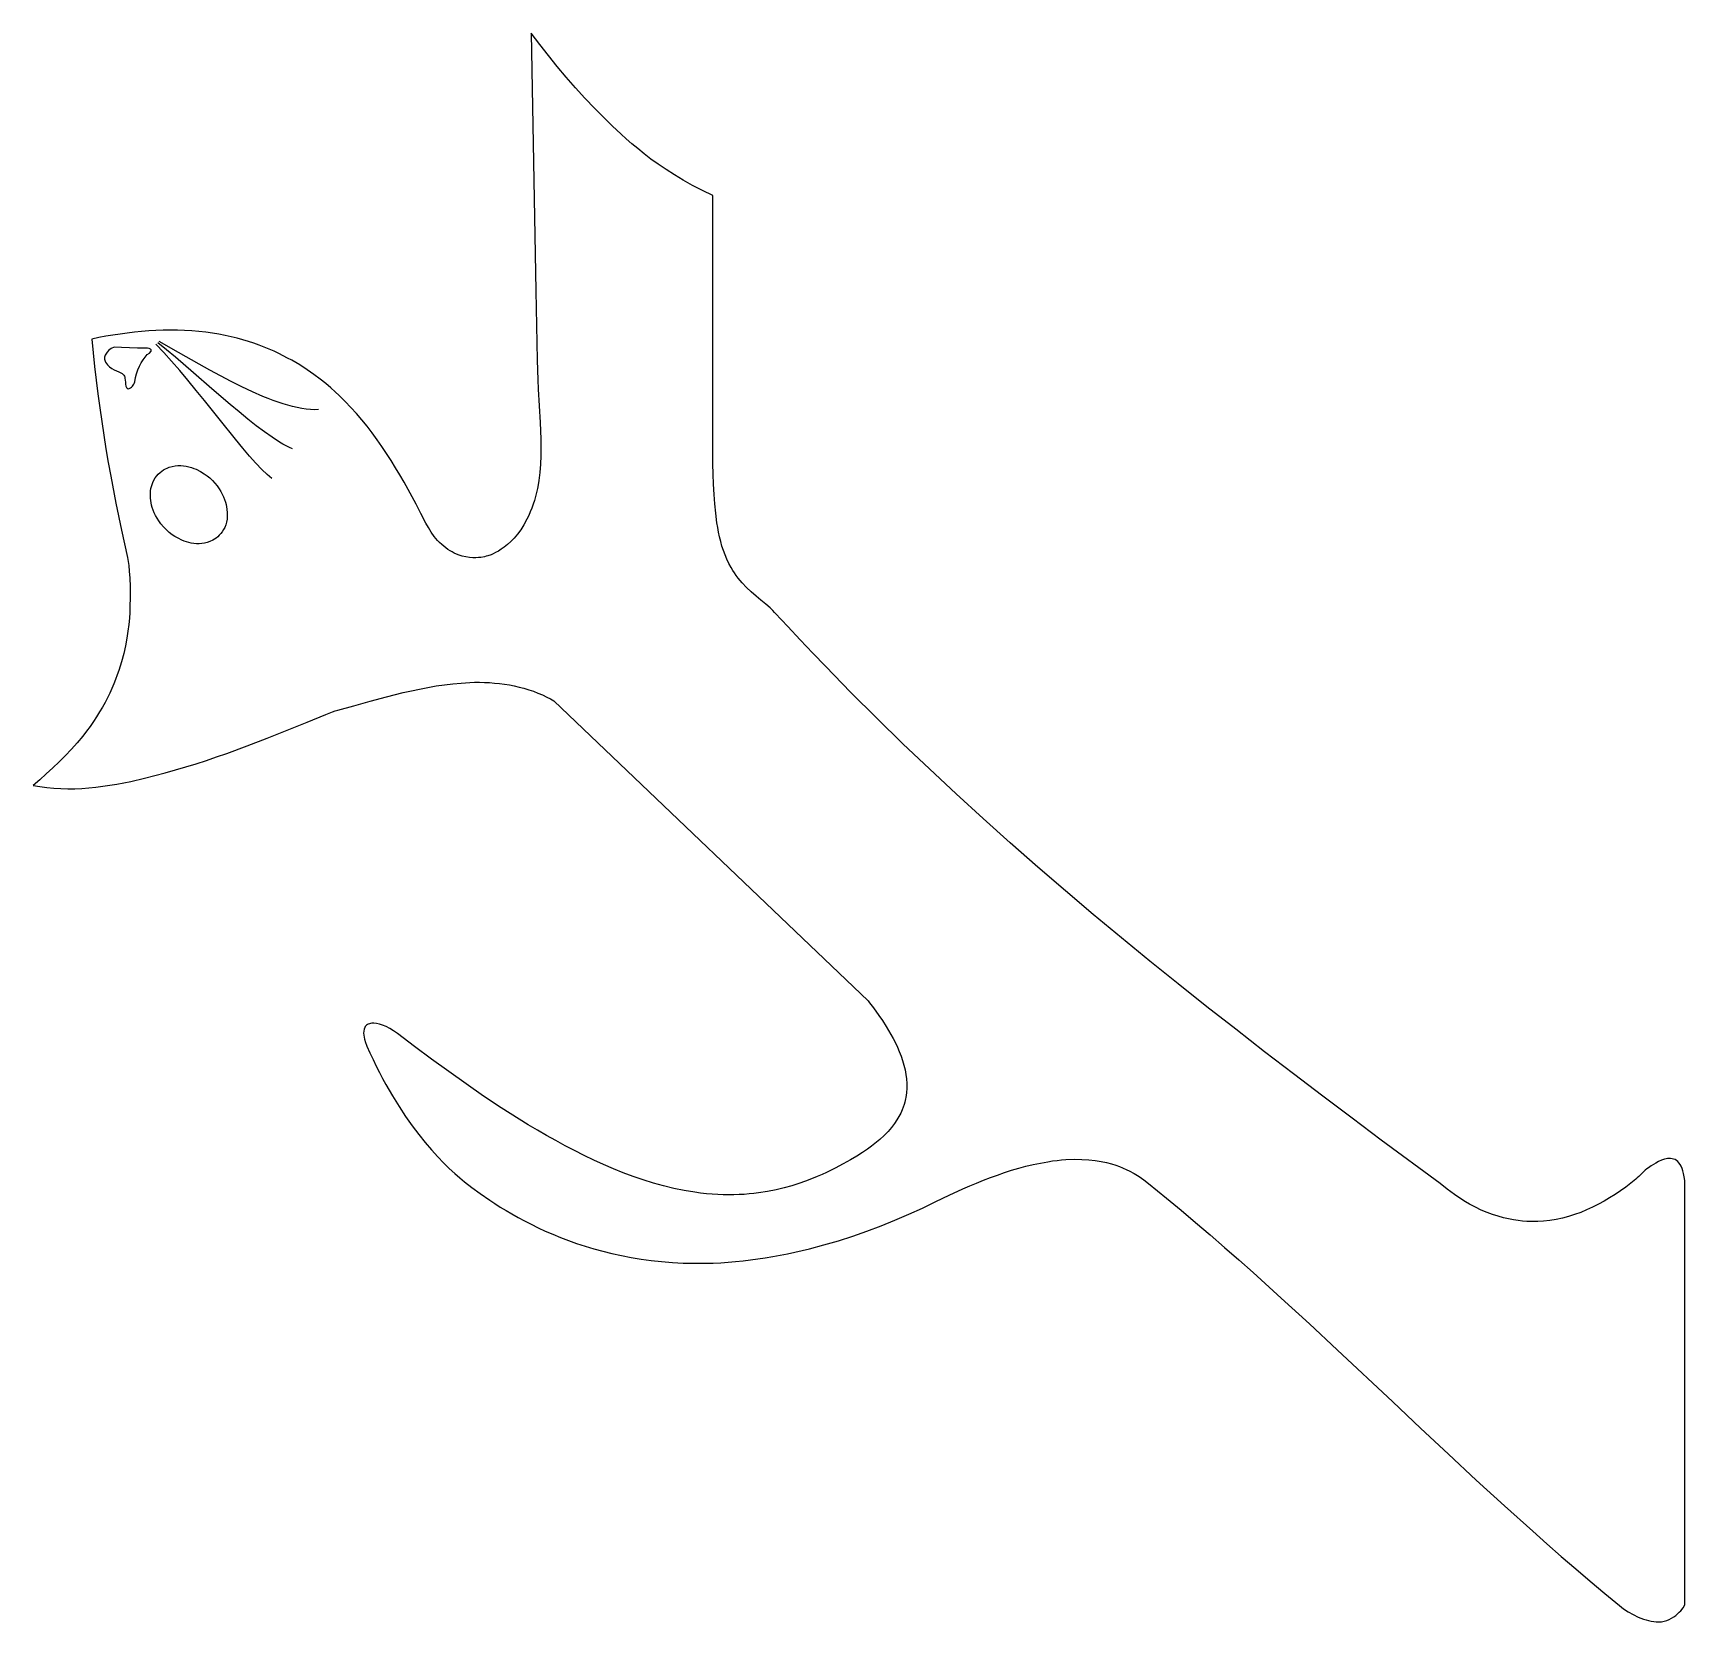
# Model space of a CAD drawing. Extents: x 0.65 to 5.34, y 0.32 to 4.84.
import ezdxf

# ---------------------------------------------------------------- set-up
doc = ezdxf.new("R2010")
doc.units = 0
doc.layers.add('CATS', color=18, linetype='CONTINUOUS')

msp = doc.modelspace()

# ---------------------------------------------------------------- linework, layer by layer
at = {"layer": 'CATS'}
for points in [[(2.5816, 4.3745), (2.5519, 4.3886), (2.5238, 4.4031), (2.4973, 4.4179), (2.4722, 4.4329), (2.4486, 4.448), (2.4264, 4.4631), (2.4056, 4.4781), (2.3862, 4.4929), (2.3681, 4.5075), (2.3512, 4.5216), (2.3356, 4.5353), (2.3213, 4.5484), (2.2959, 4.5726), (2.275, 4.5932), (2.2462, 4.622), (2.2183, 4.6511), (2.1913, 4.6807), (2.1651, 4.7106), (2.1395, 4.7411), (2.1145, 4.772), (2.09, 4.8036), (2.0659, 4.8358), (2.0792, 4.1041), (2.083, 3.9071), (2.0843, 3.8514), (2.0852, 3.8245), (2.0881, 3.7777), (2.091, 3.7303), (2.0922, 3.7064), (2.0929, 3.6825), (2.0932, 3.6587), (2.0929, 3.6349), (2.0919, 3.6113), (2.09, 3.588), (2.0871, 3.5649), (2.0852, 3.5534), (2.0831, 3.5421), (2.0806, 3.5308), (2.0778, 3.5197), (2.0747, 3.5086), (2.0712, 3.4977), (2.0674, 3.4869), (2.0631, 3.4762), (2.0585, 3.4657), (2.0535, 3.4553), (2.0448, 3.4396), (2.0358, 3.4255), (2.0265, 3.4129), (2.0171, 3.4018), (2.0077, 3.392), (1.9984, 3.3835), (1.9893, 3.3762), (1.9806, 3.37), (1.9724, 3.3649), (1.9647, 3.3606), (1.9577, 3.3572), (1.9516, 3.3546), (1.9423, 3.3513), (1.9377, 3.35), (1.933, 3.3488), (1.9229, 3.347), (1.9162, 3.3462), (1.9084, 3.3458), (1.8997, 3.3459), (1.8903, 3.3466), (1.8801, 3.3482), (1.8694, 3.3507), (1.8583, 3.3544), (1.8469, 3.3593), (1.841, 3.3623), (1.8352, 3.3657), (1.8293, 3.3695), (1.8234, 3.3737), (1.8174, 3.3784), (1.8116, 3.3835), (1.8057, 3.3891), (1.7999, 3.3952), (1.7903, 3.4067), (1.7816, 3.4188), (1.7736, 3.4315), (1.7662, 3.4446), (1.7523, 3.4715), (1.7387, 3.4983), (1.7163, 3.54), (1.7047, 3.5607), (1.6928, 3.5813), (1.6806, 3.6017), (1.6681, 3.622), (1.6552, 3.642), (1.642, 3.6617), (1.6284, 3.6812), (1.6144, 3.7003), (1.5999, 3.7191), (1.585, 3.7375), (1.5697, 3.7554), (1.5538, 3.7729), (1.5375, 3.7899), (1.5206, 3.8064), (1.5094, 3.8168), (1.4966, 3.8283), (1.4822, 3.8404), (1.4662, 3.8532), (1.4486, 3.8664), (1.4293, 3.8798), (1.4084, 3.8933), (1.3858, 3.9066), (1.3739, 3.9131), (1.3615, 3.9196), (1.3487, 3.9259), (1.3355, 3.9321), (1.3218, 3.9381), (1.3077, 3.9439), (1.2932, 3.9494), (1.2782, 3.9548), (1.2628, 3.9598), (1.2469, 3.9646), (1.2306, 3.9691), (1.2138, 3.9733), (1.1966, 3.977), (1.1789, 3.9805), (1.1607, 3.9835), (1.1421, 3.986), (1.122, 3.9883), (1.1018, 3.99), (1.0815, 3.9912), (1.0612, 3.9919), (1.0408, 3.9921), (1.0204, 3.9918), (1.0001, 3.9911), (0.9797, 3.9899), (0.9593, 3.9883), (0.939, 3.9863), (0.9187, 3.984), (0.8985, 3.9812), (0.8783, 3.9782), (0.8582, 3.9747), (0.8382, 3.971), (0.8184, 3.967), (0.8221, 3.9279), (0.8262, 3.8888), (0.8307, 3.8498), (0.8355, 3.8109), (0.8408, 3.7719), (0.8463, 3.733), (0.8523, 3.6942), (0.8585, 3.6554), (0.8651, 3.6166), (0.872, 3.578), (0.8866, 3.5007), (0.9024, 3.4238), (0.9192, 3.347), (0.9213, 3.3355), (0.9229, 3.3237), (0.9246, 3.3079), (0.9261, 3.288), (0.9271, 3.2641), (0.9273, 3.2362), (0.9265, 3.2043), (0.9258, 3.1901), (0.9248, 3.1742), (0.9232, 3.1568), (0.9209, 3.1379), (0.9178, 3.1177), (0.9139, 3.0963), (0.9088, 3.0738), (0.9025, 3.0502), (0.8949, 3.0258), (0.8906, 3.0133), (0.8858, 3.0007), (0.8807, 2.9878), (0.8751, 2.9748), (0.8691, 2.9617), (0.8626, 2.9484), (0.8557, 2.9351), (0.8483, 2.9216), (0.8404, 2.9081), (0.8319, 2.8945), (0.8229, 2.8808), (0.8134, 2.8671), (0.8033, 2.8534), (0.7925, 2.8397), (0.7767, 2.8205), (0.7601, 2.802), (0.743, 2.7839), (0.7255, 2.7662), (0.7074, 2.749), (0.689, 2.7322), (0.6703, 2.7157), (0.6514, 2.6996), (0.6708, 2.696), (0.6904, 2.6933), (0.7102, 2.6914), (0.73, 2.6903), (0.7499, 2.6899), (0.7698, 2.6901), (0.7898, 2.691), (0.8098, 2.6925), (0.8297, 2.6945), (0.8497, 2.697), (0.8696, 2.7), (0.8894, 2.7033), (0.9092, 2.707), (0.9288, 2.711), (0.9676, 2.7198), (0.9973, 2.7272), (1.0268, 2.735), (1.0562, 2.7433), (1.0854, 2.752), (1.1146, 2.7611), (1.1436, 2.7706), (1.1726, 2.7804), (1.2014, 2.7905), (1.2589, 2.8116), (1.316, 2.8335), (1.3729, 2.856), (1.4295, 2.879), (1.4823, 2.9008), (1.5016, 2.9083), (1.5095, 2.9111), (1.5162, 2.9132), (1.5625, 2.9259), (1.6088, 2.9388), (1.6553, 2.9512), (1.702, 2.9629), (1.7254, 2.9682), (1.7489, 2.9732), (1.7724, 2.9778), (1.796, 2.9818), (1.8196, 2.9853), (1.8434, 2.9881), (1.8672, 2.9903), (1.891, 2.9917), (1.905, 2.9922), (1.9191, 2.9922), (1.9332, 2.992), (1.9473, 2.9913), (1.9615, 2.9903), (1.9756, 2.9888), (1.9897, 2.987), (2.0037, 2.9847), (2.0176, 2.982), (2.0314, 2.9789), (2.045, 2.9753), (2.0585, 2.9713), (2.0718, 2.9668), (2.0849, 2.9618), (2.0978, 2.9563), (2.1104, 2.9502), (2.1203, 2.9454), (2.1251, 2.9428), (2.1297, 2.9398), (3.0218, 2.0876), (3.0264, 2.0821), (3.037, 2.0684), (3.0528, 2.0463), (3.0625, 2.0319), (3.0733, 2.0152), (3.0802, 2.004), (3.0869, 1.9924), (3.0933, 1.9806), (3.0995, 1.9685), (3.1053, 1.9562), (3.1107, 1.9436), (3.1157, 1.9309), (3.1201, 1.9181), (3.1239, 1.9051), (3.1271, 1.8921), (3.1295, 1.879), (3.1313, 1.8659), (3.1322, 1.8528), (3.1322, 1.8397), (3.1314, 1.8267), (3.1295, 1.8138), (3.1287, 1.8092), (3.1264, 1.7997), (3.1246, 1.7934), (3.122, 1.7862), (3.1188, 1.7781), (3.1147, 1.7693), (3.1098, 1.7598), (3.1038, 1.7497), (3.0967, 1.7392), (3.0884, 1.7282), (3.0789, 1.717), (3.068, 1.7056), (3.0555, 1.694), (3.0416, 1.6824), (3.0319, 1.6751), (3.0201, 1.6667), (3.0063, 1.6574), (2.9903, 1.6472), (2.9721, 1.6364), (2.9516, 1.625), (2.9289, 1.6131), (2.9038, 1.6008), (2.8913, 1.595), (2.8772, 1.5887), (2.8615, 1.5822), (2.8444, 1.5756), (2.8257, 1.5691), (2.8056, 1.5627), (2.7841, 1.5567), (2.7611, 1.5512), (2.7368, 1.5464), (2.7111, 1.5424), (2.6977, 1.5407), (2.6841, 1.5394), (2.67, 1.5383), (2.6557, 1.5375), (2.6411, 1.537), (2.6261, 1.5368), (2.6108, 1.537), (2.5952, 1.5376), (2.5793, 1.5386), (2.5631, 1.54), (2.5466, 1.5419), (2.5298, 1.5442), (2.5002, 1.5492), (2.4708, 1.5552), (2.4416, 1.5623), (2.4126, 1.5704), (2.3838, 1.5793), (2.3553, 1.5891), (2.327, 1.5997), (2.2989, 1.611), (2.271, 1.623), (2.2434, 1.6356), (2.216, 1.6488), (2.1889, 1.6624), (2.1621, 1.6765), (2.1355, 1.691), (2.1092, 1.7058), (2.0831, 1.7208), (2.0572, 1.7362), (2.0315, 1.752), (2.0059, 1.768), (1.9806, 1.7843), (1.9303, 1.8176), (1.8806, 1.8518), (1.8314, 1.8868), (1.7826, 1.9224), (1.7342, 1.9584), (1.686, 1.9948), (1.6748, 2.0027), (1.6639, 2.0094), (1.6535, 2.0147), (1.6437, 2.0189), (1.6346, 2.0219), (1.6264, 2.0238), (1.6193, 2.0246), (1.6133, 2.0244), (1.6095, 2.0238), (1.6062, 2.0228), (1.6032, 2.0217), (1.6006, 2.0202), (1.5983, 2.0185), (1.5963, 2.0167), (1.5947, 2.0146), (1.5933, 2.0123), (1.5913, 2.0074), (1.5902, 2.0021), (1.5899, 1.9964), (1.5902, 1.9907), (1.591, 1.9849), (1.5922, 1.9794), (1.5952, 1.9696), (1.5979, 1.9624), (1.5992, 1.9592), (1.6079, 1.9398), (1.6167, 1.9209), (1.6256, 1.9025), (1.6347, 1.8846), (1.6438, 1.8672), (1.653, 1.8503), (1.6716, 1.8181), (1.6904, 1.7877), (1.7092, 1.7593), (1.7279, 1.7329), (1.7465, 1.7082), (1.7649, 1.6854), (1.7828, 1.6644), (1.8002, 1.6452), (1.8171, 1.6276), (1.8332, 1.6118), (1.8485, 1.5977), (1.8629, 1.5852), (1.8762, 1.5743), (1.8972, 1.558), (1.9212, 1.5404), (1.9481, 1.5217), (1.9627, 1.5121), (1.978, 1.5024), (1.9941, 1.4926), (2.0108, 1.4827), (2.0283, 1.4728), (2.0466, 1.463), (2.0656, 1.4533), (2.0852, 1.4436), (2.1057, 1.4342), (2.1268, 1.425), (2.1487, 1.416), (2.1712, 1.4074), (2.1945, 1.3991), (2.2185, 1.3912), (2.2432, 1.3837), (2.2687, 1.3767), (2.2948, 1.3703), (2.3216, 1.3644), (2.3492, 1.3591), (2.3774, 1.3544), (2.4064, 1.3505), (2.436, 1.3473), (2.4664, 1.3449), (2.4974, 1.3433), (2.5292, 1.3425), (2.5616, 1.3427), (2.5827, 1.3433), (2.6038, 1.3443), (2.6249, 1.3457), (2.646, 1.3475), (2.6671, 1.3496), (2.6882, 1.352), (2.7092, 1.3548), (2.7302, 1.358), (2.7512, 1.3615), (2.7721, 1.3653), (2.793, 1.3694), (2.8139, 1.3738), (2.8347, 1.3786), (2.8554, 1.3836), (2.8967, 1.3946), (2.9377, 1.4067), (2.9785, 1.4198), (3.0188, 1.4339), (3.0588, 1.449), (3.0984, 1.465), (3.1376, 1.4818), (3.1763, 1.4994), (3.2144, 1.5177), (3.2525, 1.5361), (3.291, 1.5538), (3.3105, 1.5623), (3.33, 1.5705), (3.3497, 1.5785), (3.3695, 1.5861), (3.3894, 1.5933), (3.4094, 1.6002), (3.4296, 1.6066), (3.4499, 1.6125), (3.4703, 1.618), (3.4908, 1.6229), (3.5114, 1.6273), (3.5321, 1.631), (3.5455, 1.6331), (3.5585, 1.6347), (3.5712, 1.636), (3.5834, 1.637), (3.6067, 1.6379), (3.6284, 1.6376), (3.6485, 1.6364), (3.667, 1.6344), (3.684, 1.6316), (3.6993, 1.6285), (3.713, 1.6249), (3.7251, 1.6213), (3.7355, 1.6176), (3.7443, 1.6141), (3.7569, 1.6083), (3.7628, 1.6052), (3.7772, 1.5973), (3.7912, 1.5886), (3.8047, 1.5792), (3.8179, 1.5693), (3.8436, 1.5486), (3.869, 1.5275), (3.9106, 1.493), (3.9519, 1.4582), (3.993, 1.4231), (4.0339, 1.3877), (4.0745, 1.352), (4.1149, 1.3161), (4.1952, 1.2437), (4.2748, 1.1706), (4.3541, 1.097), (4.5118, 0.9489), (4.5906, 0.8747), (4.6696, 0.8008), (4.7488, 0.7272), (4.8286, 0.6541), (4.9089, 0.5818), (4.9493, 0.5459), (4.99, 0.5103), (5.0309, 0.4749), (5.072, 0.4399), (5.1134, 0.4051), (5.155, 0.3707), (5.1671, 0.3616), (5.1803, 0.3529), (5.1942, 0.345), (5.2087, 0.3381), (5.2161, 0.335), (5.2234, 0.3323), (5.2307, 0.3299), (5.238, 0.3279), (5.2452, 0.3263), (5.2523, 0.3252), (5.2592, 0.3244), (5.2659, 0.3242), (5.2741, 0.3247), (5.282, 0.3261), (5.2895, 0.3283), (5.2966, 0.3312), (5.3032, 0.3346), (5.3094, 0.3385), (5.3151, 0.3427), (5.3203, 0.3471), (5.3249, 0.3516), (5.329, 0.3561), (5.3356, 0.3644), (5.3396, 0.3713), (5.3407, 0.3738), (5.3411, 0.3756), (5.3411, 1.567), (5.3403, 1.5781), (5.339, 1.5882), (5.3374, 1.5971), (5.3354, 1.6051), (5.333, 1.6121), (5.3303, 1.6183), (5.3273, 1.6235), (5.3241, 1.628), (5.3206, 1.6316), (5.3169, 1.6346), (5.313, 1.6369), (5.309, 1.6385), (5.3048, 1.6396), (5.3005, 1.6402), (5.2962, 1.6403), (5.2918, 1.6399), (5.2874, 1.6392), (5.283, 1.6381), (5.2743, 1.6351), (5.266, 1.6313), (5.2583, 1.6271), (5.2455, 1.6189), (5.2375, 1.6136), (5.2327, 1.6105), (5.2279, 1.6066), (5.2187, 1.5979), (5.2099, 1.5889), (5.2058, 1.5849), (5.2018, 1.5813), (5.1876, 1.5701), (5.1731, 1.5591), (5.1582, 1.5484), (5.1429, 1.5381), (5.1273, 1.5283), (5.1114, 1.5189), (5.0952, 1.5101), (5.0787, 1.5018), (5.062, 1.4941), (5.0451, 1.4871), (5.0279, 1.4808), (5.0105, 1.4753), (4.993, 1.4706), (4.9754, 1.4668), (4.9576, 1.4638), (4.9397, 1.4618), (4.9231, 1.4609), (4.9134, 1.4608), (4.903, 1.461), (4.8918, 1.4615), (4.8799, 1.4625), (4.8672, 1.464), (4.8539, 1.466), (4.8401, 1.4687), (4.8256, 1.4721), (4.8106, 1.4762), (4.7951, 1.4811), (4.7792, 1.487), (4.7629, 1.4938), (4.7463, 1.5016), (4.7293, 1.5105), (4.7183, 1.5169), (4.7076, 1.5237), (4.6867, 1.5382), (4.6663, 1.5535), (4.6459, 1.5688), (4.4791, 1.6925), (4.3959, 1.7548), (4.313, 1.8173), (4.2302, 1.8801), (4.1478, 1.9433), (4.0657, 2.007), (3.9839, 2.0711), (3.9026, 2.1357), (3.8217, 2.2008), (3.7413, 2.2665), (3.6615, 2.3329), (3.5822, 2.3999), (3.5036, 2.4677), (3.4256, 2.5361), (3.3483, 2.6054), (3.2718, 2.6754), (3.1961, 2.7462), (3.1211, 2.8179), (3.0469, 2.8903), (2.9735, 2.9636), (2.901, 3.0377), (2.8651, 3.075), (2.8293, 3.1126), (2.7938, 3.1504), (2.7585, 3.1883), (2.7566, 3.1907), (2.7517, 3.196), (2.7436, 3.204), (2.7318, 3.2141), (2.7178, 3.2254), (2.704, 3.2371), (2.6904, 3.2491), (2.6773, 3.2616), (2.6648, 3.2746), (2.6532, 3.2883), (2.6477, 3.2954), (2.6425, 3.3027), (2.6376, 3.3102), (2.6331, 3.3179), (2.6268, 3.3296), (2.6211, 3.3417), (2.616, 3.354), (2.6114, 3.3665), (2.6073, 3.3793), (2.6036, 3.3922), (2.6004, 3.4053), (2.5975, 3.4185), (2.5951, 3.4318), (2.5929, 3.4452), (2.5894, 3.4722), (2.5868, 3.4992), (2.5848, 3.526), (2.5833, 3.5547), (2.5822, 3.5834), (2.5817, 3.6122), (2.5815, 3.6409)], [(0.921, 3.8254), (0.9244, 3.8265), (0.9277, 3.8282), (0.9308, 3.8304), (0.9335, 3.8331), (0.9359, 3.836), (0.9379, 3.8392), (0.9393, 3.8424), (0.94, 3.8456), (0.942, 3.8573), (0.945, 3.8686), (0.9488, 3.8795), (0.9534, 3.8898), (0.9585, 3.8994), (0.964, 3.9082), (0.9698, 3.9159), (0.9758, 3.9226), (0.9819, 3.9273), (0.9856, 3.9312), (0.9866, 3.9328), (0.9871, 3.9342), (0.9871, 3.9355), (0.9867, 3.9366), (0.9858, 3.9376), (0.9846, 3.9384), (0.981, 3.9397), (0.9762, 3.9406), (0.9705, 3.9412), (0.9482, 3.9411), (0.9252, 3.942), (0.9026, 3.9432), (0.8815, 3.9442), (0.8735, 3.9397), (0.8669, 3.9349), (0.8616, 3.9297), (0.8595, 3.927), (0.8577, 3.9243), (0.8563, 3.9215), (0.8553, 3.9186), (0.8546, 3.9158), (0.8543, 3.9129), (0.8544, 3.91), (0.8549, 3.9072), (0.8557, 3.9043), (0.8569, 3.9015), (0.8597, 3.8972), (0.8627, 3.8935), (0.8657, 3.8904), (0.8688, 3.8876), (0.8751, 3.8833), (0.8815, 3.8799), (0.888, 3.877), (0.8945, 3.8742), (0.9009, 3.8708), (0.9041, 3.8687), (0.9071, 3.8663), (0.9091, 3.8639), (0.9106, 3.8614), (0.9117, 3.8587), (0.9124, 3.8559), (0.9131, 3.8501), (0.9134, 3.8443), (0.9137, 3.8387), (0.9147, 3.8336), (0.9157, 3.8312), (0.917, 3.8291), (0.9187, 3.8271)], [(1.0141, 3.4425), (1.0084, 3.4504), (1.0034, 3.4583), (0.9991, 3.4661), (0.9955, 3.4737), (0.9924, 3.4812), (0.99, 3.4885), (0.9881, 3.4955), (0.9866, 3.5023), (0.9855, 3.5088), (0.9849, 3.515), (0.9845, 3.5261), (0.985, 3.5355), (0.9861, 3.5429), (0.9882, 3.5515), (0.991, 3.5593), (0.9943, 3.5664), (0.9981, 3.5728), (1.0024, 3.5785), (1.007, 3.5836), (1.0119, 3.5881), (1.0169, 3.592), (1.0221, 3.5954), (1.0272, 3.5983), (1.0324, 3.6007), (1.0374, 3.6027), (1.0466, 3.6055), (1.0545, 3.607), (1.0628, 3.6077), (1.0709, 3.6077), (1.0788, 3.6071), (1.0865, 3.606), (1.094, 3.6043), (1.1012, 3.6022), (1.1081, 3.5997), (1.1147, 3.597), (1.1268, 3.5909), (1.1374, 3.5844), (1.1461, 3.5781), (1.1529, 3.5725), (1.1608, 3.5651), (1.1678, 3.5575), (1.1741, 3.5497), (1.1795, 3.5419), (1.1843, 3.5341), (1.1884, 3.5264), (1.1919, 3.5187), (1.1949, 3.5112), (1.1973, 3.504), (1.1992, 3.497), (1.2017, 3.4842), (1.2028, 3.4733), (1.2029, 3.4647), (1.2021, 3.4556), (1.2005, 3.4471), (1.1983, 3.4394), (1.1955, 3.4323), (1.1922, 3.4258), (1.1884, 3.4199), (1.1844, 3.4146), (1.1801, 3.4099), (1.1756, 3.4057), (1.1711, 3.4019), (1.1665, 3.3987), (1.1619, 3.396), (1.1534, 3.3918), (1.1461, 3.3892), (1.1382, 3.3873), (1.1304, 3.3861), (1.1226, 3.3856), (1.115, 3.3858), (1.1076, 3.3865), (1.1003, 3.3876), (1.0933, 3.3892), (1.0866, 3.3912), (1.0801, 3.3934), (1.074, 3.3958), (1.063, 3.4011), (1.0537, 3.4064), (1.0464, 3.4113), (1.0376, 3.4181), (1.0292, 3.4257), (1.0213, 3.4338)]]:
    msp.add_lwpolyline(points, close=True, dxfattribs=at)
for points in [[(1.329, 3.5711), (1.3226, 3.5762), (1.3158, 3.5822), (1.3007, 3.5968), (1.2841, 3.6144), (1.2661, 3.6348), (1.2468, 3.6575), (1.2265, 3.6822), (1.1833, 3.7358), (1.1377, 3.7927), (1.1145, 3.8213), (1.0912, 3.8497), (1.0679, 3.8773), (1.0449, 3.9039), (1.0224, 3.9289), (1.0004, 3.9522)], [(1.3878, 3.6551), (1.3792, 3.659), (1.3701, 3.6635), (1.3607, 3.6687), (1.3509, 3.6746), (1.3302, 3.688), (1.3083, 3.7035), (1.2852, 3.7209), (1.2613, 3.7398), (1.2365, 3.76), (1.2112, 3.7813), (1.1593, 3.8258), (1.107, 3.8712), (1.0555, 3.9153), (1.0304, 3.9363), (1.0061, 3.956)], [(1.4616, 3.7666), (1.4503, 3.7664), (1.4386, 3.7669), (1.4266, 3.768), (1.4141, 3.7698), (1.4013, 3.7723), (1.3882, 3.7753), (1.3748, 3.7789), (1.3611, 3.783), (1.3472, 3.7876), (1.333, 3.7927), (1.3186, 3.7983), (1.304, 3.8042), (1.2744, 3.8171), (1.2443, 3.8313), (1.2139, 3.8465), (1.1835, 3.8625), (1.1532, 3.8789), (1.1231, 3.8956), (1.0646, 3.9288), (1.0096, 3.9601)]]:
    msp.add_lwpolyline(points, dxfattribs=at)

doc.saveas('drawing.dxf')
